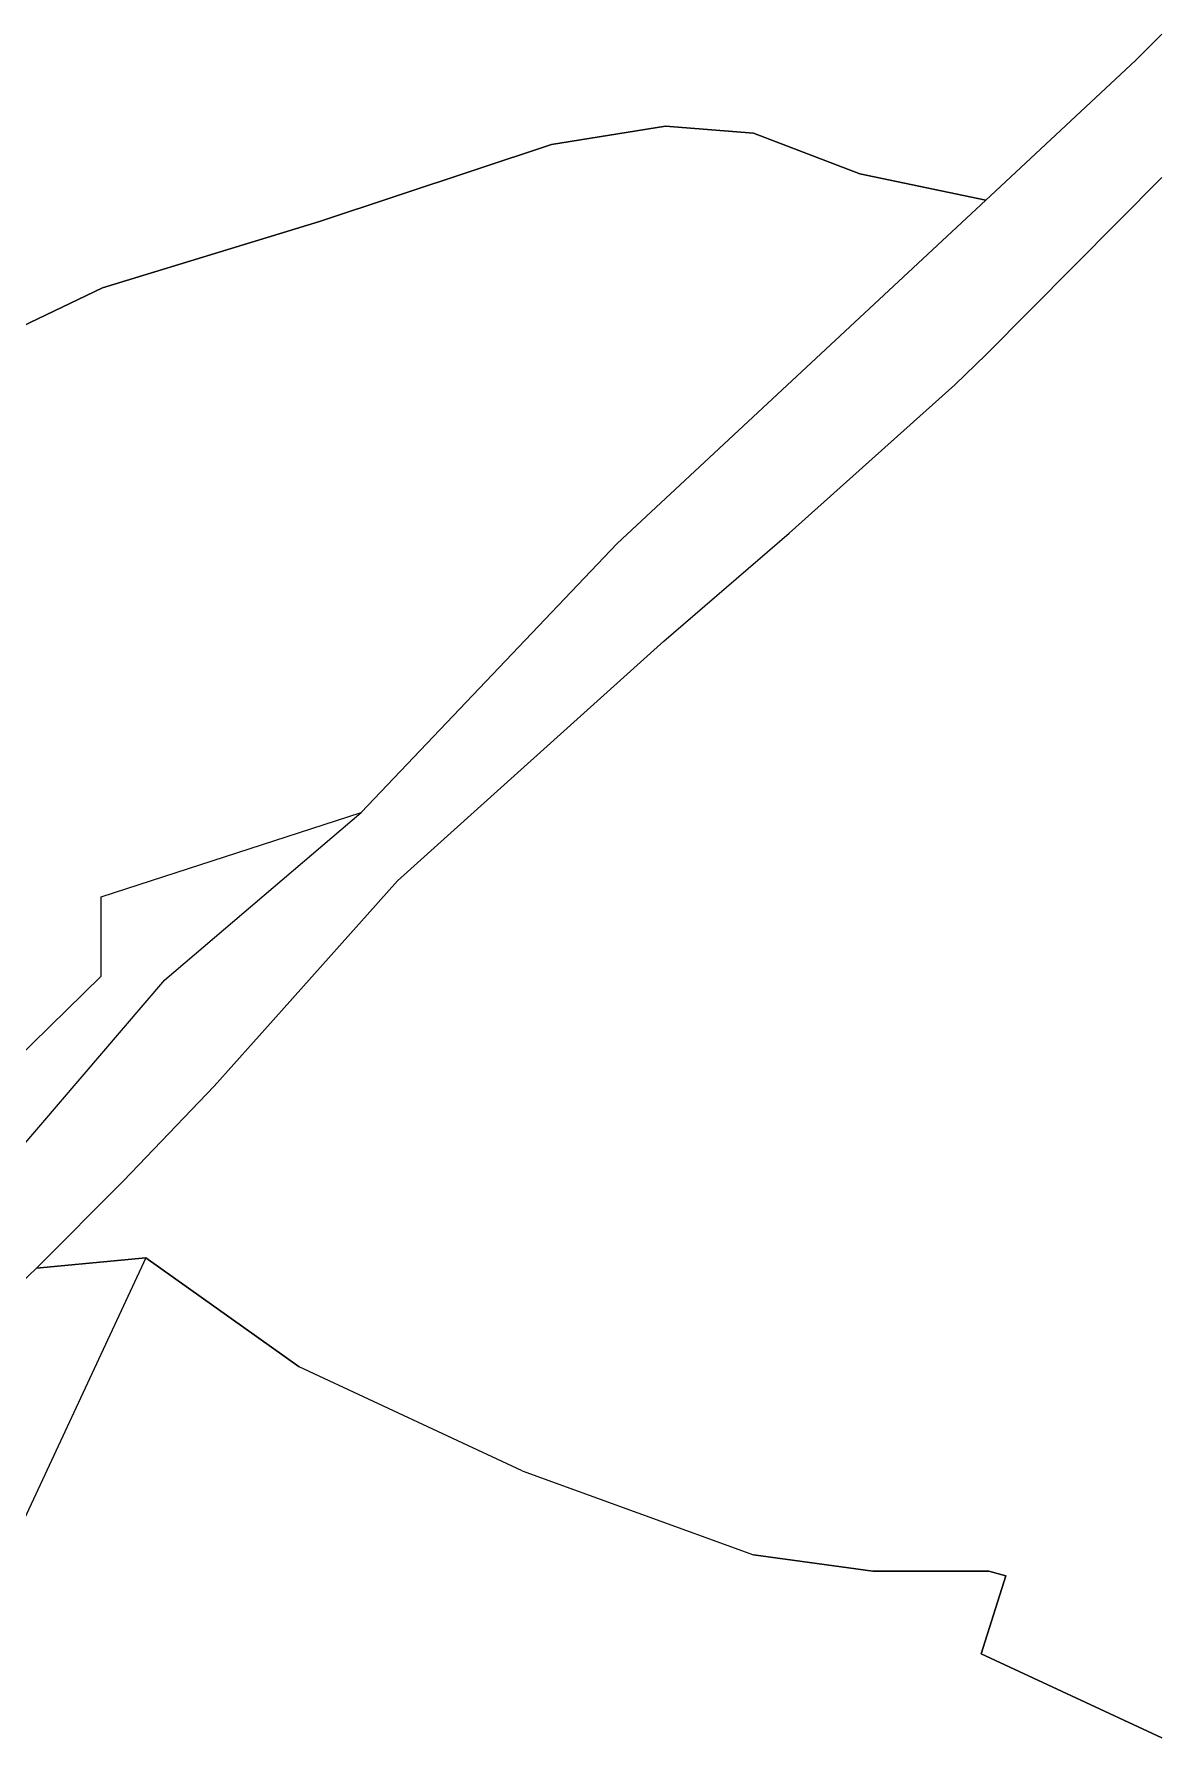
# Model space of a CAD drawing. Header units: metres. Extents: x 0 to 134, y 7 to 109.
# Drawn here: x 86.5 to 133.7, y 28.7 to 100.1 of the extents above; entities that cross this region are included whole.
import ezdxf

# ---------------------------------------------------------------- set-up
doc = ezdxf.new("R2010")
doc.units = ezdxf.units.M
doc.layers.add('Boundary', color=5, linetype='Continuous', true_color=0x0000ff)
doc.layers.add('Buildings', color=30, linetype='Continuous', true_color=0xff7f00)

msp = doc.modelspace()

# ---------------------------------------------------------------- linework, layer by layer
at = {"layer": 'Boundary', "color": 16, "true_color": 0x800000}
for p, q in [((132.631, 98.999), (133.735, 100.103)), ((126.358, 93.142), (132.631, 98.999)), ((126.379, 86.682), (133.735, 94.101)), ((126.379, 86.682), (133.735, 94.101)), ((110.914, 78.762), (126.358, 93.142)), ((125.066, 85.41), (126.379, 86.682)), ((125.066, 85.41), (126.379, 86.682)), ((118.125, 79.2), (125.066, 85.41)), ((118.125, 79.2), (125.066, 85.41)), ((100.202, 67.487), (110.914, 78.762)), ((112.874, 74.677), (118.125, 79.2)), ((112.874, 74.677), (118.125, 79.2)), ((101.724, 64.632), (112.874, 74.677)), ((101.724, 64.632), (112.874, 74.677)), ((91.969, 60.485), (100.202, 67.487)), ((96.513, 58.796), (101.724, 64.632)), ((96.513, 58.796), (101.724, 64.632)), ((82.57, 49.502), (91.969, 60.485)), ((94.033, 56.025), (96.513, 58.796)), ((94.033, 56.025), (96.513, 58.796)), ((90.241, 52.065), (94.033, 56.025)), ((90.241, 52.065), (94.033, 56.025)), ((86.592, 48.397), (90.241, 52.065)), ((86.592, 48.397), (90.241, 52.065)), ((86.592, 48.397), (79.403, 41.561))]:
    msp.add_line(p, q, dxfattribs=at)
at = {"layer": 'Boundary'}
for p, q in [((112.936, 96.248), (108.163, 95.476)), ((108.163, 95.476), (112.936, 96.248)), ((116.625, 95.956), (112.936, 96.248)), ((112.936, 96.248), (116.625, 95.956)), ((121.085, 94.247), (116.625, 95.956)), ((116.625, 95.956), (121.085, 94.247)), ((108.163, 95.476), (98.452, 92.246)), ((98.452, 92.246), (108.163, 95.476)), ((126.358, 93.142), (121.085, 94.247)), ((121.085, 94.247), (126.358, 93.142)), ((98.452, 92.246), (89.364, 89.474)), ((89.364, 89.474), (98.452, 92.246)), ((89.364, 89.474), (81.966, 85.931)), ((81.966, 85.931), (89.364, 89.474)), ((89.302, 63.965), (100.202, 67.487)), ((89.302, 60.631), (89.302, 63.965)), ((81.582, 53.108), (89.302, 60.631)), ((91.178, 48.835), (84.884, 35.33)), ((86.592, 48.397), (91.178, 48.835)), ((91.178, 48.835), (86.592, 48.397)), ((97.597, 44.27), (91.178, 48.835)), ((106.934, 39.914), (97.597, 44.27)), ((106.934, 39.914), (116.625, 36.393)), ((116.625, 36.393), (121.627, 35.705)), ((121.627, 35.705), (116.625, 36.393)), ((121.627, 35.705), (126.483, 35.705)), ((126.483, 35.705), (121.627, 35.705)), ((126.483, 35.705), (127.191, 35.517)), ((127.191, 35.517), (126.483, 35.705)), ((127.191, 35.517), (126.17, 32.245)), ((126.17, 32.245), (127.191, 35.517)), ((126.17, 32.245), (133.735, 28.723)), ((133.735, 28.723), (126.17, 32.245))]:
    msp.add_line(p, q, dxfattribs=at)
at = {"layer": 'Buildings'}
msp.add_line((91.178, 48.835), (97.597, 44.27), dxfattribs=at)

doc.saveas('drawing.dxf')
